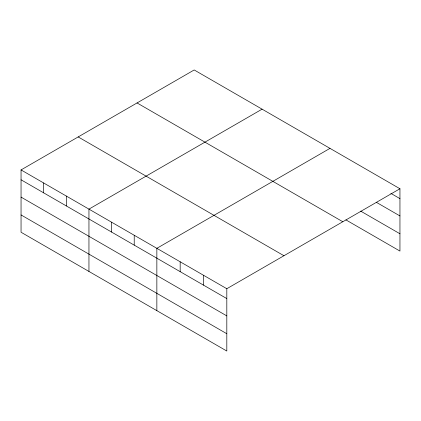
<?xml version="1.0" encoding="UTF-8"?>
<svg xmlns="http://www.w3.org/2000/svg" width="421" height="421" viewBox="0 0 421 421"><rect width="100%" height="100%" fill="white"/><g stroke="black" fill="none" stroke-linecap="round" stroke-linejoin="round"><path stroke-width="0.63" d="M21.05 169.921L226.814 288.717L226.814 351.04L21.05 232.245L21.05 169.921L194.186 69.96L399.95 188.755L399.95 251.079L345.915 219.883M262.088 109.165L88.952 209.121L88.952 271.445M329.99 148.366L156.854 248.327L156.854 310.651M226.814 288.717L399.95 188.755M390.851 193.376L399.95 198.628M376.632 202.475L399.95 215.936M360.702 211.116L399.95 233.771M137.051 102.945L342.815 221.741M78.185 136.93L283.949 255.731M21.05 179.793L226.814 298.589M21.05 197.102L226.814 315.897M21.05 214.936L226.814 333.732M203.496 275.25L203.496 285.128M180.172 261.788L180.172 271.661M134.22 235.26L134.22 245.133M111.586 222.188L111.586 232.06M66.318 196.054L66.318 205.927M43.684 182.988L43.684 192.86"/></g></svg>
